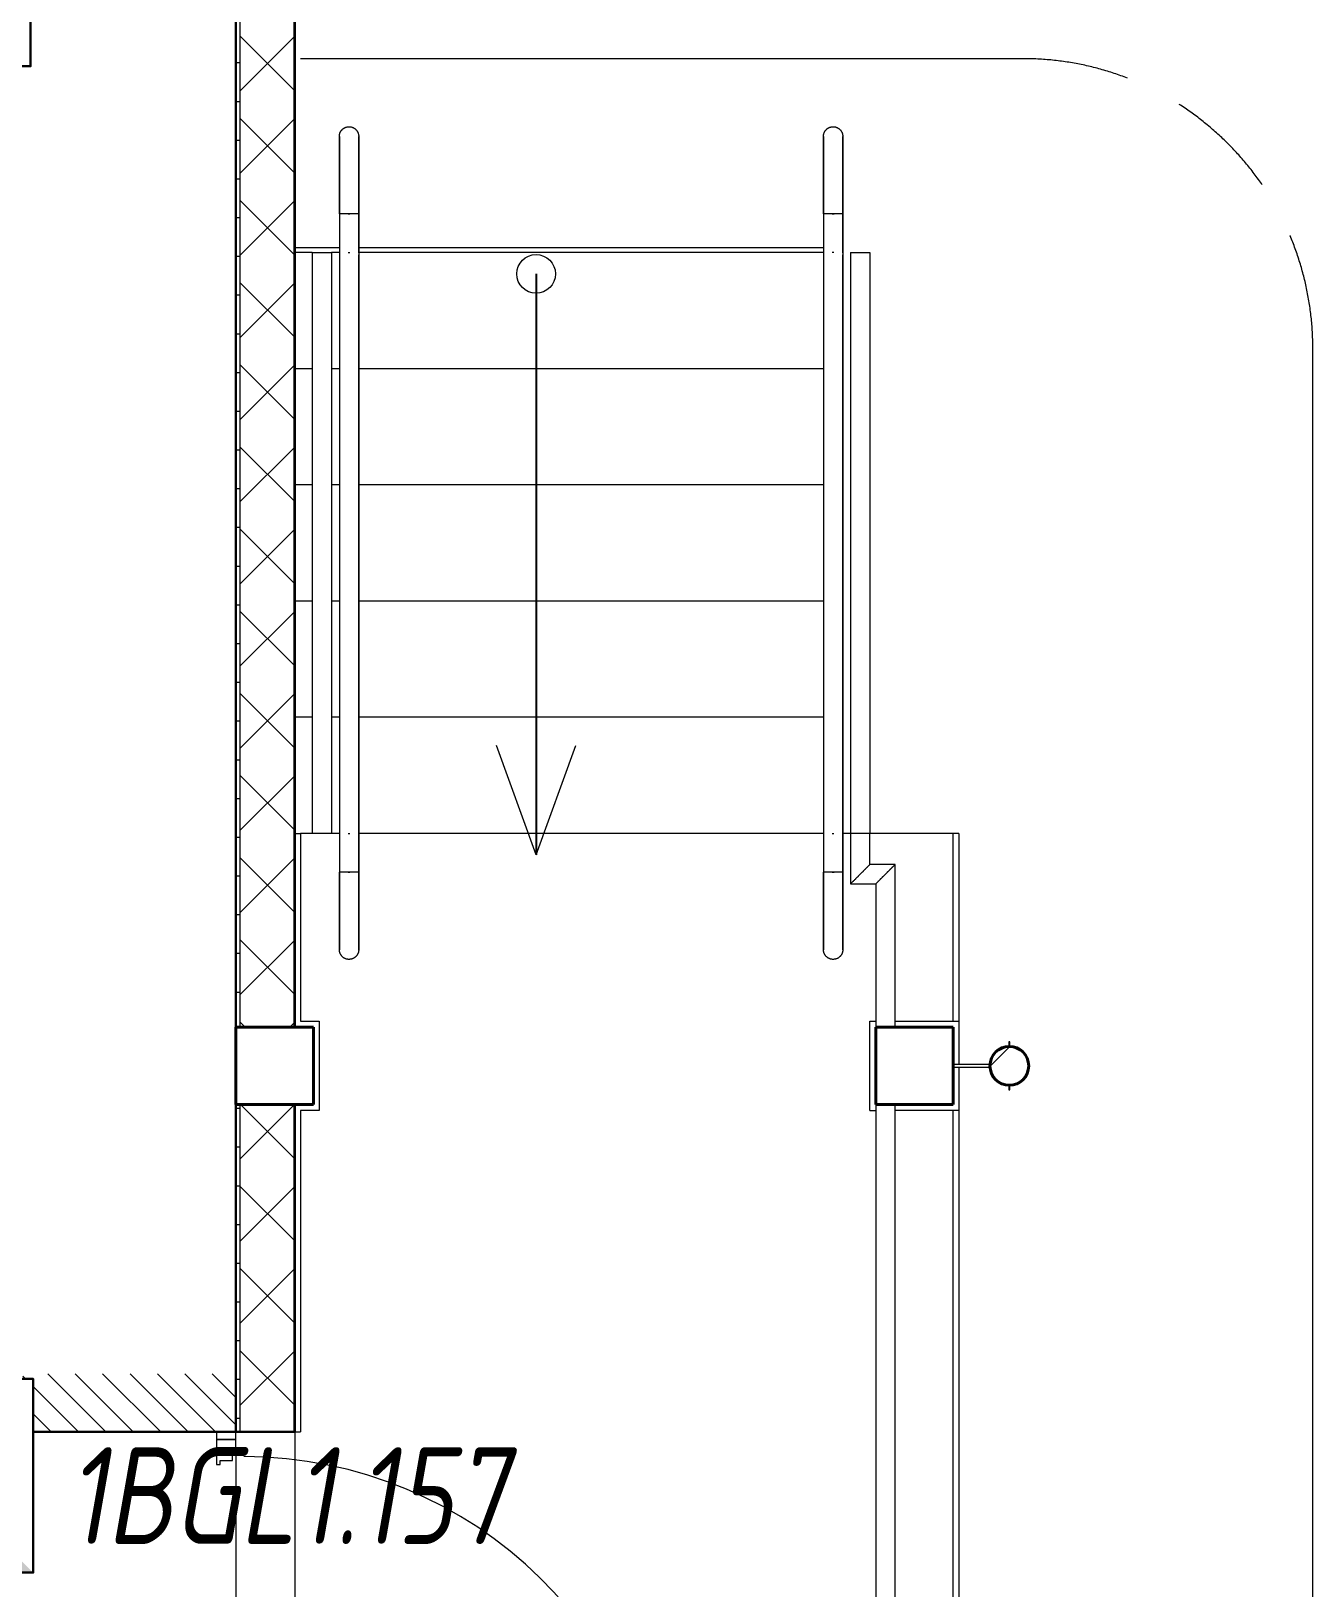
# Model space of a CAD drawing. Header units: millimetres. Extents: x -259793 to 1187961, y -549744 to 43070.
# Drawn here: x -4835 to -1525, y 22358 to 26378 of the extents above; entities that cross this region are included whole.
import ezdxf
from ezdxf.enums import TextEntityAlignment as Align

# ---------------------------------------------------------------- set-up
doc = ezdxf.new("R2010")
doc.units = ezdxf.units.MM
doc.linetypes.add('ADSK_Сверху', pattern=[450, 300, -150])
doc.linetypes.add('ADSK_Штриховая_ш2 п1_5', pattern=[4.5, 3, -1.5])
for name, color, linetype, lineweight in [('RC-Извещатели_охранные', 5, 'Continuous', 30), ('RC-Прочее_оборудование', 5, 'Continuous', 30), ('Аннотация', 7, 'Continuous', 18), ('Двери', 252, 'Continuous', 9), ('Лестницы', 252, 'Continuous', 9), ('Линии', 7, 'Continuous', 9), ('Несущие колонны', 252, 'Continuous', 18), ('Обобщенные модели', 252, 'Continuous', 18), ('Ограждение', 252, 'Continuous', 9), ('Перекрытие', 252, 'Continuous', 18), ('Стены внутренние', 7, 'Continuous', 18), ('Стены наружные', 7, 'Continuous', 18), ('Стены штриховка', 7, 'Continuous', 9)]:
    doc.layers.add(name, color=color, linetype=linetype, lineweight=lineweight)
doc.layers.add('RC-Позиционные_обозначения', color=7, linetype='Continuous')
doc.layers.add('Узлы', color=7, linetype='Continuous')
doc.layers.add('Двери открывание', color=7, linetype='Continuous', lineweight=9, true_color=0xc0c0c0)
doc.styles.add('ISOCPEUR', font='isocpeur.ttf', dxfattribs={"width": 0.9, "height": 350})
doc.styles.add('RubezhCAD', font='', dxfattribs={"oblique": 10})
doc.styles.get("Standard").update_dxf_attribs({"font": ''})
doc.styles.get('RubezhCAD').set_extended_font_data('GOST type A')
doc.styles.get('Standard').set_extended_font_data('GOST type B')

# ---------------------------------------------------------------- blocks, each defined once
blk = doc.blocks.new('RC-UGO-IZ-01')
at = {"layer": 'RC-Прочее_оборудование'}
blk.add_point((2.5, 0), dxfattribs=at)
blk.add_attdef('PSTN', text='', height=2.5, dxfattribs=at).set_placement((5.664, 2.581), align=Align.BOTTOM_CENTER)
blk.add_wipeout([(2.493, -2.499), (-2.493, -2.499), (-2.493, 2.499), (2.493, 2.499)]).dxf.layer = 'RC-Прочее_оборудование'
blk.add_wipeout([(-2.493, -2.499), (-2.493, 2.499), (2.493, 2.499), (2.493, -2.499)]).dxf.layer = 'RC-Прочее_оборудование'
blk.add_lwpolyline([(-2.493, 2.499), (2.493, 2.499), (2.493, -2.499), (-2.493, -2.499), (-2.493, 2.499)], close=True, dxfattribs=at)
blk.add_lwpolyline([(-2.493, 2.499), (-2.487, 2.499)], dxfattribs=at)
blk.add_lwpolyline([(-2.493, 2.499), (-2.487, 2.499)], dxfattribs=at)
at = {"layer": 'RC-Прочее_оборудование', "ltscale": 100, "style": 'ISOCPEUR', "width": 0.9}
blk.add_text('ИЗ', height=2.5, dxfattribs=at).set_placement((0.145, -0.085), align=Align.MIDDLE)
blk = doc.blocks.new('RC-UGO-IOPPA-01')
at = {"layer": 'RC-Извещатели_охранные'}
blk.add_attdef('PSTN', text='', height=2.5, dxfattribs=at).set_placement((0.977, 2.603), align=Align.BOTTOM_LEFT)
blk.add_wipeout([(2.5, -2.5), (2.5, 2.5), (-2.5, 2.5), (-2.5, -2.5)]).dxf.layer = 'RC-Извещатели_охранные'
blk.add_wipeout([(-2.5, -2.5), (-2.5, 2.5), (2.5, 2.5), (2.5, -2.5)]).dxf.layer = 'RC-Извещатели_охранные'
h = blk.add_hatch(color=256, dxfattribs=at)
h.dxf.hatch_style = 1
h.paths.add_polyline_path([(2.5, -2.5), (2.5, 2.5), (0, 0)])
blk.add_lwpolyline([(-2.5, -2.5), (2.5, -2.5), (2.5, 2.5), (-2.5, 2.5)], close=True, dxfattribs=at)
blk = doc.blocks.new('1 этаж')
at = {"layer": 'Двери', "lineweight": 18, "true_color": 0x636466}
h = blk.add_hatch(dxfattribs=at)
h.set_pattern_fill('FP_2', color=251, angle=-90, style=0, pattern_type=2)
h.set_pattern_definition([(315, (-4580.8, 22276.27), (35.3553, 35.3553), [])])
h.paths.add_polyline_path([(-4855.8, 21391.3), (-4305.8, 21391.3), (-4305.8, 21541.3), (-4855.8, 21541.3)])
h.paths.add_polyline_path([(-4855.8, 22761.3), (-4305.8, 22761.3), (-4305.8, 22911.3), (-4855.8, 22911.3)])
at = {"layer": 'Обобщенные модели', "lineweight": 9, "true_color": 0x636466}
h = blk.add_hatch(dxfattribs=at)
h.set_pattern_fill('FP_7', color=251, style=0, pattern_type=2)
h.set_pattern_definition([(45, (-32119.82, 96), (-106.066, 106.066), [])])
h.paths.add_polyline_path([(-2308.8, 23656.3), (-2295.9, 23658), (-2283.8, 23663), (-2273.4, 23670.9), (-2265.5, 23681.3), (-2260.5, 23693.3), (-2258.8, 23706.3), (-2260.5, 23719.2), (-2265.5, 23731.3), (-2273.4, 23741.6), (-2283.8, 23749.6), (-2295.9, 23754.6), (-2308.8, 23756.3), (-2321.7, 23754.6), (-2333.8, 23749.6), (-2344.2, 23741.6), (-2352.1, 23731.3), (-2357.1, 23719.2), (-2358.8, 23706.3), (-2357.1, 23693.3), (-2352.1, 23681.3), (-2344.2, 23670.9), (-2333.8, 23663), (-2321.7, 23658)])
at = {"layer": 'Аннотация', "color": 251, "lineweight": 20, "true_color": 0x636466}
for q in [(-3633.4, 24533.2), (-3428.2, 24533.2)]:
    blk.add_line((-3530.8, 24251.3), q, dxfattribs=at)
blk.add_circle((-3530.8, 25751.3), 50, dxfattribs=at)
at = {"layer": 'Двери', "color": 251, "linetype": 'ADSK_Штриховая_ш2 п1_5', "true_color": 0x636466}
for p, q in [((-4305.8, 22761.3), (-4305.8, 22911.3)), ((-4855.8, 22761.3), (-4305.8, 22761.3))]:
    blk.add_line(p, q, dxfattribs=at)
at = {"layer": 'Двери', "color": 251, "true_color": 0x636466}
for p, q in [((-4305.8, 22761.3), (-4355.8, 22761.3)), ((-4355.8, 22761.3), (-4355.8, 22741.3)), ((-4305.8, 22741.3), (-4305.8, 22761.3)), ((-4355.8, 22741.3), (-4305.8, 22741.3)), ((-4305.8, 22741.3), (-4355.8, 22741.3)), ((-4355.8, 22741.3), (-4355.8, 22677.3)), ((-4305.8, 22702.3), (-4305.8, 22741.3)), ((-4355.8, 22677.3), (-4346.8, 22677.3)), ((-4346.8, 22677.3), (-4346.8, 22687.3)), ((-4346.8, 22687.3), (-4314.8, 22687.3)), ((-4314.8, 22687.3), (-4314.8, 22702.3)), ((-4314.8, 22702.3), (-4305.8, 22702.3))]:
    blk.add_line(p, q, dxfattribs=at)
at = {"layer": 'Двери открывание', "color": 251, "true_color": 0x636466}
blk.add_arc((-4285.8, 21605.3), 1092, 1.0494, 90, dxfattribs=at)
at = {"layer": 'Лестницы', "color": 251, "true_color": 0x636466}
for p, q in [((-4108.8, 25506.3), (-4153.8, 25506.3)), ((-4108.8, 25506.3), (-4153.8, 25506.3)), ((-4038.8, 25506.3), (-4058.8, 25506.3)), ((-4038.8, 25506.3), (-4058.8, 25506.3)), ((-2788.8, 25506.3), (-3988.8, 25506.3)), ((-2788.8, 25506.3), (-3988.8, 25506.3)), ((-4108.8, 25206.3), (-4153.8, 25206.3)), ((-4108.8, 25206.3), (-4153.8, 25206.3)), ((-4038.8, 25206.3), (-4058.8, 25206.3)), ((-4038.8, 25206.3), (-4058.8, 25206.3)), ((-2788.8, 25206.3), (-3988.8, 25206.3)), ((-2788.8, 25206.3), (-3988.8, 25206.3)), ((-4108.8, 24906.3), (-4153.8, 24906.3)), ((-4108.8, 24906.3), (-4153.8, 24906.3)), ((-4038.8, 24906.3), (-4058.8, 24906.3)), ((-4038.8, 24906.3), (-4058.8, 24906.3)), ((-2788.8, 24906.3), (-3988.8, 24906.3)), ((-2788.8, 24906.3), (-3988.8, 24906.3)), ((-4108.8, 24606.3), (-4153.8, 24606.3)), ((-4108.8, 24606.3), (-4153.8, 24606.3)), ((-4038.8, 24606.3), (-4058.8, 24606.3)), ((-4038.8, 24606.3), (-4058.8, 24606.3)), ((-2788.8, 24606.3), (-3988.8, 24606.3)), ((-2788.8, 24606.3), (-3988.8, 24606.3)), ((-4108.8, 24306.3), (-4138.8, 24306.3)), ((-4038.8, 24306.3), (-4058.8, 24306.3)), ((-2788.8, 24306.3), (-3988.8, 24306.3))]:
    blk.add_line(p, q, dxfattribs=at)
at = {"layer": 'Линии', "color": 251, "linetype": 'ADSK_Сверху', "ltscale": 100, "true_color": 0x636466}
for p, q in [((-2273.8, 26307), (-4138.8, 26307)), ((-1525.1, 10756.3), (-1525.1, 25558.3))]:
    blk.add_line(p, q, dxfattribs=at)
at = {"layer": 'Линии', "color": 251, "linetype": 'ADSK_Сверху', "true_color": 0x636466}
blk.add_arc((-2273.8, 25558.3), 748.7, 0, 90, dxfattribs=at)
at = {"layer": 'Несущие колонны', "color": 251, "lineweight": 40, "true_color": 0x636466}
for p, q in [((-4105.8, 23806.3), (-4305.8, 23806.3)), ((-4305.8, 23806.3), (-4305.8, 23606.3)), ((-4305.8, 23806.3), (-4105.8, 23806.3)), ((-4305.8, 23606.3), (-4305.8, 23806.3)), ((-4105.8, 23606.3), (-4105.8, 23806.3)), ((-4105.8, 23806.3), (-4105.8, 23606.3)), ((-2453.8, 23806.3), (-2653.8, 23806.3)), ((-2653.8, 23806.3), (-2653.8, 23606.3)), ((-2653.8, 23806.3), (-2453.8, 23806.3)), ((-2653.8, 23606.3), (-2653.8, 23806.3)), ((-2453.8, 23606.3), (-2453.8, 23806.3)), ((-2453.8, 23806.3), (-2453.8, 23606.3)), ((-4305.8, 23606.3), (-4105.8, 23606.3)), ((-4105.8, 23606.3), (-4305.8, 23606.3)), ((-2653.8, 23606.3), (-2453.8, 23606.3)), ((-2453.8, 23606.3), (-2653.8, 23606.3))]:
    blk.add_line(p, q, dxfattribs=at)
at = {"layer": 'Обобщенные модели', "color": 251, "true_color": 0x636466}
for p, q in [((-2307.8, 23768.3), (-2309.8, 23768.3)), ((-2309.8, 23768.3), (-2309.8, 23758.3)), ((-2307.8, 23768.3), (-2309.8, 23768.3)), ((-2309.8, 23768.3), (-2309.8, 23758.3)), ((-2307.8, 23768.3), (-2309.8, 23768.3)), ((-2309.8, 23768.3), (-2309.8, 23758.3)), ((-2307.8, 23768.3), (-2309.8, 23768.3)), ((-2309.8, 23768.3), (-2309.8, 23758.3)), ((-2309.8, 23756.3), (-2309.8, 23758.3)), ((-2307.8, 23758.3), (-2307.8, 23768.3)), ((-2307.8, 23758.3), (-2307.8, 23768.3)), ((-2307.8, 23758.3), (-2307.8, 23768.3)), ((-2307.8, 23758.3), (-2307.8, 23768.3)), ((-2307.8, 23758.3), (-2307.8, 23756.3)), ((-2307.8, 23756.3), (-2309.8, 23756.3)), ((-2360.8, 23709.6), (-2453.8, 23709.6)), ((-2453.8, 23703), (-2360.8, 23703)), ((-2360.8, 23707.1), (-2360.8, 23709.6)), ((-2360.8, 23703), (-2360.8, 23705.4)), ((-2309.8, 23654.3), (-2309.8, 23656.3)), ((-2309.8, 23656.3), (-2307.8, 23656.3)), ((-2309.8, 23654.3), (-2309.8, 23644.3)), ((-2309.8, 23654.3), (-2309.8, 23644.3)), ((-2309.8, 23654.3), (-2309.8, 23644.3)), ((-2309.8, 23654.3), (-2309.8, 23644.3)), ((-2309.8, 23644.3), (-2307.8, 23644.3)), ((-2309.8, 23644.3), (-2307.8, 23644.3)), ((-2309.8, 23644.3), (-2307.8, 23644.3)), ((-2309.8, 23644.3), (-2307.8, 23644.3)), ((-2307.8, 23656.3), (-2307.8, 23654.3)), ((-2307.8, 23644.3), (-2307.8, 23654.3)), ((-2307.8, 23644.3), (-2307.8, 23654.3)), ((-2307.8, 23644.3), (-2307.8, 23654.3)), ((-2307.8, 23644.3), (-2307.8, 23654.3))]:
    blk.add_line(p, q, dxfattribs=at)
for start, end in [(0, 180), (180, 0)]:
    blk.add_arc((-2308.8, 23706.3), 52, start, end, dxfattribs=at)
at = {"layer": 'Обобщенные модели', "color": 251, "lineweight": 40, "true_color": 0x636466}
for start, end in [(0, 180), (180, 0)]:
    blk.add_arc((-2308.8, 23706.3), 50, start, end, dxfattribs=at)
at = {"layer": 'Ограждение', "color": 251, "true_color": 0x636466}
for p, q in [((-4038.8, 25906.3), (-4038.8, 25805.7)), ((-3988.8, 25906.3), (-4038.8, 25906.3)), ((-4038.8, 25906.3), (-4038.8, 25806.3)), ((-4011.5, 25906.3), (-4016.1, 25906.3)), ((-4016.1, 25906.3), (-4013.8, 25906.3)), ((-4013.8, 25906.3), (-4011.5, 25906.3)), ((-3988.8, 25805.7), (-3988.8, 25906.3)), ((-3988.8, 25906.3), (-3988.8, 25806.3)), ((-2788.8, 25906.3), (-2788.8, 25805.7)), ((-2738.8, 25906.3), (-2788.8, 25906.3)), ((-2788.8, 25906.3), (-2788.8, 25806.3)), ((-2761.5, 25906.3), (-2766.1, 25906.3)), ((-2766.1, 25906.3), (-2763.8, 25906.3)), ((-2763.8, 25906.3), (-2761.5, 25906.3)), ((-2738.8, 25805.7), (-2738.8, 25906.3)), ((-2738.8, 25906.3), (-2738.8, 25806.3)), ((-4108.8, 25806.3), (-4058.8, 25806.3)), ((-4108.8, 25806.3), (-4108.8, 24306.3)), ((-4058.8, 25806.3), (-4058.8, 24306.3)), ((-4038.8, 25806.3), (-4038.8, 24306.3)), ((-4038.8, 25800.4), (-4038.8, 24300.4)), ((-3988.8, 25806.3), (-3988.8, 24306.3)), ((-3988.8, 24300.4), (-3988.8, 25800.4)), ((-2788.8, 25806.3), (-2788.8, 24306.3)), ((-2788.8, 25800.4), (-2788.8, 24300.4)), ((-2738.8, 25806.3), (-2738.8, 24306.3)), ((-2738.8, 24300.4), (-2738.8, 25800.4)), ((-2718.8, 25806.3), (-2668.8, 25806.3)), ((-2718.8, 25806.3), (-2718.8, 24306.3)), ((-2668.8, 25806.3), (-2668.8, 24306.3)), ((-4058.8, 24306.3), (-4108.8, 24306.3)), ((-4038.8, 24306.3), (-4038.8, 24206.3)), ((-4038.8, 24300.4), (-4038.8, 24206.3)), ((-3988.8, 24306.3), (-3988.8, 24206.3)), ((-3988.8, 24206.3), (-3988.8, 24300.4)), ((-2788.8, 24306.3), (-2788.8, 24206.3)), ((-2788.8, 24300.4), (-2788.8, 24206.3)), ((-2738.8, 24306.3), (-2738.8, 24206.3)), ((-2738.8, 24206.3), (-2738.8, 24300.4)), ((-2718.8, 24306.3), (-2718.8, 24176.3)), ((-2668.8, 24306.3), (-2718.8, 24306.3)), ((-2668.8, 24226.3), (-2668.8, 24306.3)), ((-3988.8, 24206.3), (-4038.8, 24206.3)), ((-4016.1, 24206.3), (-4011.5, 24206.3)), ((-4013.8, 24206.3), (-4016.1, 24206.3)), ((-4011.5, 24206.3), (-4013.8, 24206.3)), ((-2738.8, 24206.3), (-2788.8, 24206.3)), ((-2766.1, 24206.3), (-2761.5, 24206.3)), ((-2763.8, 24206.3), (-2766.1, 24206.3)), ((-2761.5, 24206.3), (-2763.8, 24206.3)), ((-2603.8, 24226.3), (-2668.8, 24226.3)), ((-2603.8, 23806.3), (-2603.8, 24226.3)), ((-2718.8, 24176.3), (-2653.8, 24176.3)), ((-2653.8, 24176.3), (-2653.8, 23806.3)), ((-2653.8, 23606.3), (-2653.8, 18006.3)), ((-2603.8, 18006.3), (-2603.8, 23606.3))]:
    blk.add_line(p, q, dxfattribs=at)
at = {"layer": 'Ограждение', "color": 251, "true_color": 0x636466, "flags": 128}
for points in [[(-4038.8, 26106.3), (-4038.8, 26107.3), (-4038.7, 26108.3), (-4038.6, 26109.3), (-4038.5, 26110.3), (-4038.3, 26111.2), (-4038.1, 26112.2), (-4037.8, 26113.2), (-4037.5, 26114.1), (-4037.2, 26115.1), (-4036.8, 26116), (-4036.4, 26116.9), (-4036, 26117.8), (-4035.5, 26118.7), (-4035, 26119.5), (-4034.4, 26120.4), (-4033.9, 26121.2), (-4033.2, 26122), (-4032.6, 26122.8), (-4031.9, 26123.5), (-4031.2, 26124.2), (-4030.5, 26124.9), (-4029.7, 26125.5), (-4028.9, 26126.2), (-4028.1, 26126.7), (-4027.3, 26127.3), (-4026.5, 26127.8), (-4025.6, 26128.3), (-4024.7, 26128.8), (-4023.8, 26129.2), (-4022.9, 26129.6), (-4021.9, 26129.9), (-4021, 26130.2), (-4020, 26130.5), (-4019, 26130.7), (-4018.1, 26130.9), (-4017.1, 26131.1), (-4016.1, 26131.2), (-4015.1, 26131.2), (-4014.1, 26131.3), (-4013.8, 26131.3)], [(-4013.8, 26131.3), (-4012.8, 26131.2), (-4011.8, 26131.2), (-4010.8, 26131.1), (-4009.8, 26130.9), (-4008.8, 26130.8), (-4007.9, 26130.6), (-4006.9, 26130.3), (-4005.9, 26130), (-4005, 26129.7), (-4004.1, 26129.3), (-4003.2, 26128.9), (-4002.3, 26128.4), (-4001.4, 26128), (-4000.5, 26127.5), (-3999.7, 26126.9), (-3998.9, 26126.3), (-3998.1, 26125.7), (-3997.3, 26125.1), (-3996.6, 26124.4), (-3995.9, 26123.7), (-3995.2, 26123), (-3994.5, 26122.2), (-3993.9, 26121.4), (-3993.3, 26120.6), (-3992.8, 26119.8), (-3992.2, 26118.9), (-3991.8, 26118.1), (-3991.3, 26117.2), (-3990.9, 26116.3), (-3990.5, 26115.3), (-3990.2, 26114.4), (-3989.9, 26113.4), (-3989.6, 26112.5), (-3989.4, 26111.5), (-3989.2, 26110.5), (-3989, 26109.5), (-3988.9, 26108.5), (-3988.8, 26107.5), (-3988.8, 26106.5), (-3988.8, 26106.3)], [(-2788.8, 26106.3), (-2788.8, 26107.3), (-2788.7, 26108.3), (-2788.6, 26109.3), (-2788.5, 26110.3), (-2788.3, 26111.2), (-2788.1, 26112.2), (-2787.8, 26113.2), (-2787.5, 26114.1), (-2787.2, 26115.1), (-2786.8, 26116), (-2786.4, 26116.9), (-2786, 26117.8), (-2785.5, 26118.7), (-2785, 26119.5), (-2784.4, 26120.4), (-2783.9, 26121.2), (-2783.2, 26122), (-2782.6, 26122.8), (-2781.9, 26123.5), (-2781.2, 26124.2), (-2780.5, 26124.9), (-2779.7, 26125.5), (-2778.9, 26126.2), (-2778.1, 26126.7), (-2777.3, 26127.3), (-2776.5, 26127.8), (-2775.6, 26128.3), (-2774.7, 26128.8), (-2773.8, 26129.2), (-2772.9, 26129.6), (-2771.9, 26129.9), (-2771, 26130.2), (-2770, 26130.5), (-2769, 26130.7), (-2768.1, 26130.9), (-2767.1, 26131.1), (-2766.1, 26131.2), (-2765.1, 26131.2), (-2764.1, 26131.3), (-2763.8, 26131.3)], [(-2763.8, 26131.3), (-2762.8, 26131.2), (-2761.8, 26131.2), (-2760.8, 26131.1), (-2759.8, 26130.9), (-2758.8, 26130.8), (-2757.9, 26130.6), (-2756.9, 26130.3), (-2755.9, 26130), (-2755, 26129.7), (-2754.1, 26129.3), (-2753.2, 26128.9), (-2752.3, 26128.4), (-2751.4, 26128), (-2750.5, 26127.5), (-2749.7, 26126.9), (-2748.9, 26126.3), (-2748.1, 26125.7), (-2747.3, 26125.1), (-2746.6, 26124.4), (-2745.9, 26123.7), (-2745.2, 26123), (-2744.5, 26122.2), (-2743.9, 26121.4), (-2743.3, 26120.6), (-2742.8, 26119.8), (-2742.2, 26118.9), (-2741.8, 26118.1), (-2741.3, 26117.2), (-2740.9, 26116.3), (-2740.5, 26115.3), (-2740.2, 26114.4), (-2739.9, 26113.4), (-2739.6, 26112.5), (-2739.4, 26111.5), (-2739.2, 26110.5), (-2739, 26109.5), (-2738.9, 26108.5), (-2738.8, 26107.5), (-2738.8, 26106.5), (-2738.8, 26106.3)], [(-4038.8, 25906.3), (-4038.8, 25914.3), (-4038.8, 25922.3), (-4038.8, 25930.2), (-4038.8, 25938.1), (-4038.8, 25946), (-4038.8, 25953.8), (-4038.8, 25961.5), (-4038.8, 25969.2), (-4038.8, 25976.7), (-4038.8, 25984.2), (-4038.8, 25991.5), (-4038.8, 25998.6), (-4038.8, 26005.6), (-4038.8, 26012.5), (-4038.8, 26019.2), (-4038.8, 26025.7), (-4038.8, 26032), (-4038.8, 26038.1), (-4038.8, 26044.1), (-4038.8, 26049.7), (-4038.8, 26055.2), (-4038.8, 26060.4), (-4038.8, 26065.4), (-4038.8, 26070.1), (-4038.8, 26074.6), (-4038.8, 26078.7), (-4038.8, 26082.7), (-4038.8, 26086.3), (-4038.8, 26089.6), (-4038.8, 26092.7), (-4038.8, 26095.4), (-4038.8, 26097.9), (-4038.8, 26100), (-4038.8, 26101.8), (-4038.8, 26103.4), (-4038.8, 26104.6), (-4038.8, 26105.4), (-4038.8, 26106), (-4038.8, 26106.3), (-4038.8, 26106.3)], [(-4038.8, 26106.3), (-4038.8, 26106.1), (-4038.8, 26105.6), (-4038.8, 26104.8), (-4038.8, 26103.7), (-4038.8, 26102.3), (-4038.8, 26100.5), (-4038.8, 26098.5), (-4038.8, 26096.1), (-4038.8, 26093.4), (-4038.8, 26090.5), (-4038.8, 26087.2), (-4038.8, 26083.7), (-4038.8, 26079.8), (-4038.8, 26075.7), (-4038.8, 26071.3), (-4038.8, 26066.7), (-4038.8, 26061.8), (-4038.8, 26056.6), (-4038.8, 26051.2), (-4038.8, 26045.6), (-4038.8, 26039.8), (-4038.8, 26033.7), (-4038.8, 26027.4), (-4038.8, 26021), (-4038.8, 26014.3), (-4038.8, 26007.5), (-4038.8, 26000.5), (-4038.8, 25993.4), (-4038.8, 25986.1), (-4038.8, 25978.7), (-4038.8, 25971.2), (-4038.8, 25963.6), (-4038.8, 25955.9), (-4038.8, 25948.1), (-4038.8, 25940.3), (-4038.8, 25932.4), (-4038.8, 25924.4), (-4038.8, 25916.4), (-4038.8, 25908.4), (-4038.8, 25906.3)], [(-3988.8, 25906.3), (-3988.8, 25914.3), (-3988.8, 25922.3), (-3988.8, 25930.2), (-3988.8, 25938.1), (-3988.8, 25946), (-3988.8, 25953.8), (-3988.8, 25961.5), (-3988.8, 25969.2), (-3988.8, 25976.7), (-3988.8, 25984.2), (-3988.8, 25991.5), (-3988.8, 25998.6), (-3988.8, 26005.6), (-3988.8, 26012.5), (-3988.8, 26019.2), (-3988.8, 26025.7), (-3988.8, 26032), (-3988.8, 26038.1), (-3988.8, 26044.1), (-3988.8, 26049.7), (-3988.8, 26055.2), (-3988.8, 26060.4), (-3988.8, 26065.4), (-3988.8, 26070.1), (-3988.8, 26074.6), (-3988.8, 26078.7), (-3988.8, 26082.7), (-3988.8, 26086.3), (-3988.8, 26089.6), (-3988.8, 26092.7), (-3988.8, 26095.4), (-3988.8, 26097.9), (-3988.8, 26100), (-3988.8, 26101.8), (-3988.8, 26103.4), (-3988.8, 26104.6), (-3988.8, 26105.4), (-3988.8, 26106), (-3988.8, 26106.3), (-3988.8, 26106.3)], [(-3988.8, 26106.3), (-3988.8, 26106.1), (-3988.8, 26105.6), (-3988.8, 26104.8), (-3988.8, 26103.7), (-3988.8, 26102.3), (-3988.8, 26100.5), (-3988.8, 26098.5), (-3988.8, 26096.1), (-3988.8, 26093.4), (-3988.8, 26090.5), (-3988.8, 26087.2), (-3988.8, 26083.7), (-3988.8, 26079.8), (-3988.8, 26075.7), (-3988.8, 26071.3), (-3988.8, 26066.7), (-3988.8, 26061.8), (-3988.8, 26056.6), (-3988.8, 26051.2), (-3988.8, 26045.6), (-3988.8, 26039.8), (-3988.8, 26033.7), (-3988.8, 26027.4), (-3988.8, 26021), (-3988.8, 26014.3), (-3988.8, 26007.5), (-3988.8, 26000.5), (-3988.8, 25993.4), (-3988.8, 25986.1), (-3988.8, 25978.7), (-3988.8, 25971.2), (-3988.8, 25963.6), (-3988.8, 25955.9), (-3988.8, 25948.1), (-3988.8, 25940.3), (-3988.8, 25932.4), (-3988.8, 25924.4), (-3988.8, 25916.4), (-3988.8, 25908.4), (-3988.8, 25906.3)], [(-2788.8, 25906.3), (-2788.8, 25914.3), (-2788.8, 25922.3), (-2788.8, 25930.2), (-2788.8, 25938.1), (-2788.8, 25946), (-2788.8, 25953.8), (-2788.8, 25961.5), (-2788.8, 25969.2), (-2788.8, 25976.7), (-2788.8, 25984.2), (-2788.8, 25991.5), (-2788.8, 25998.6), (-2788.8, 26005.6), (-2788.8, 26012.5), (-2788.8, 26019.2), (-2788.8, 26025.7), (-2788.8, 26032), (-2788.8, 26038.1), (-2788.8, 26044.1), (-2788.8, 26049.7), (-2788.8, 26055.2), (-2788.8, 26060.4), (-2788.8, 26065.4), (-2788.8, 26070.1), (-2788.8, 26074.6), (-2788.8, 26078.7), (-2788.8, 26082.7), (-2788.8, 26086.3), (-2788.8, 26089.6), (-2788.8, 26092.7), (-2788.8, 26095.4), (-2788.8, 26097.9), (-2788.8, 26100), (-2788.8, 26101.8), (-2788.8, 26103.4), (-2788.8, 26104.6), (-2788.8, 26105.4), (-2788.8, 26106), (-2788.8, 26106.3), (-2788.8, 26106.3)], [(-2788.8, 26106.3), (-2788.8, 26106.1), (-2788.8, 26105.6), (-2788.8, 26104.8), (-2788.8, 26103.7), (-2788.8, 26102.3), (-2788.8, 26100.5), (-2788.8, 26098.5), (-2788.8, 26096.1), (-2788.8, 26093.4), (-2788.8, 26090.5), (-2788.8, 26087.2), (-2788.8, 26083.7), (-2788.8, 26079.8), (-2788.8, 26075.7), (-2788.8, 26071.3), (-2788.8, 26066.7), (-2788.8, 26061.8), (-2788.8, 26056.6), (-2788.8, 26051.2), (-2788.8, 26045.6), (-2788.8, 26039.8), (-2788.8, 26033.7), (-2788.8, 26027.4), (-2788.8, 26021), (-2788.8, 26014.3), (-2788.8, 26007.5), (-2788.8, 26000.5), (-2788.8, 25993.4), (-2788.8, 25986.1), (-2788.8, 25978.7), (-2788.8, 25971.2), (-2788.8, 25963.6), (-2788.8, 25955.9), (-2788.8, 25948.1), (-2788.8, 25940.3), (-2788.8, 25932.4), (-2788.8, 25924.4), (-2788.8, 25916.4), (-2788.8, 25908.4), (-2788.8, 25906.3)], [(-2738.8, 25906.3), (-2738.8, 25914.3), (-2738.8, 25922.3), (-2738.8, 25930.2), (-2738.8, 25938.1), (-2738.8, 25946), (-2738.8, 25953.8), (-2738.8, 25961.5), (-2738.8, 25969.2), (-2738.8, 25976.7), (-2738.8, 25984.2), (-2738.8, 25991.5), (-2738.8, 25998.6), (-2738.8, 26005.6), (-2738.8, 26012.5), (-2738.8, 26019.2), (-2738.8, 26025.7), (-2738.8, 26032), (-2738.8, 26038.1), (-2738.8, 26044.1), (-2738.8, 26049.7), (-2738.8, 26055.2), (-2738.8, 26060.4), (-2738.8, 26065.4), (-2738.8, 26070.1), (-2738.8, 26074.6), (-2738.8, 26078.7), (-2738.8, 26082.7), (-2738.8, 26086.3), (-2738.8, 26089.6), (-2738.8, 26092.7), (-2738.8, 26095.4), (-2738.8, 26097.9), (-2738.8, 26100), (-2738.8, 26101.8), (-2738.8, 26103.4), (-2738.8, 26104.6), (-2738.8, 26105.4), (-2738.8, 26106), (-2738.8, 26106.3), (-2738.8, 26106.3)], [(-2738.8, 26106.3), (-2738.8, 26106.1), (-2738.8, 26105.6), (-2738.8, 26104.8), (-2738.8, 26103.7), (-2738.8, 26102.3), (-2738.8, 26100.5), (-2738.8, 26098.5), (-2738.8, 26096.1), (-2738.8, 26093.4), (-2738.8, 26090.5), (-2738.8, 26087.2), (-2738.8, 26083.7), (-2738.8, 26079.8), (-2738.8, 26075.7), (-2738.8, 26071.3), (-2738.8, 26066.7), (-2738.8, 26061.8), (-2738.8, 26056.6), (-2738.8, 26051.2), (-2738.8, 26045.6), (-2738.8, 26039.8), (-2738.8, 26033.7), (-2738.8, 26027.4), (-2738.8, 26021), (-2738.8, 26014.3), (-2738.8, 26007.5), (-2738.8, 26000.5), (-2738.8, 25993.4), (-2738.8, 25986.1), (-2738.8, 25978.7), (-2738.8, 25971.2), (-2738.8, 25963.6), (-2738.8, 25955.9), (-2738.8, 25948.1), (-2738.8, 25940.3), (-2738.8, 25932.4), (-2738.8, 25924.4), (-2738.8, 25916.4), (-2738.8, 25908.4), (-2738.8, 25906.3)], [(-4038.8, 24206.3), (-4038.8, 24198.3), (-4038.8, 24190.3), (-4038.8, 24182.3), (-4038.8, 24174.4), (-4038.8, 24166.5), (-4038.8, 24158.7), (-4038.8, 24151), (-4038.8, 24143.4), (-4038.8, 24135.8), (-4038.8, 24128.4), (-4038.8, 24121.1), (-4038.8, 24113.9), (-4038.8, 24106.9), (-4038.8, 24100), (-4038.8, 24093.3), (-4038.8, 24086.8), (-4038.8, 24080.5), (-4038.8, 24074.4), (-4038.8, 24068.5), (-4038.8, 24062.8), (-4038.8, 24057.3), (-4038.8, 24052.1), (-4038.8, 24047.1), (-4038.8, 24042.4), (-4038.8, 24038), (-4038.8, 24033.8), (-4038.8, 24029.9), (-4038.8, 24026.2), (-4038.8, 24022.9), (-4038.8, 24019.9), (-4038.8, 24017.1), (-4038.8, 24014.7), (-4038.8, 24012.5), (-4038.8, 24010.7), (-4038.8, 24009.2), (-4038.8, 24008), (-4038.8, 24007.1), (-4038.8, 24006.5), (-4038.8, 24006.3), (-4038.8, 24006.3)], [(-4038.8, 24006.3), (-4038.8, 24006.4), (-4038.8, 24006.9), (-4038.8, 24007.7), (-4038.8, 24008.8), (-4038.8, 24010.3), (-4038.8, 24012), (-4038.8, 24014.1), (-4038.8, 24016.4), (-4038.8, 24019.1), (-4038.8, 24022.1), (-4038.8, 24025.3), (-4038.8, 24028.9), (-4038.8, 24032.7), (-4038.8, 24036.8), (-4038.8, 24041.2), (-4038.8, 24045.8), (-4038.8, 24050.8), (-4038.8, 24055.9), (-4038.8, 24061.3), (-4038.8, 24066.9), (-4038.8, 24072.8), (-4038.8, 24078.8), (-4038.8, 24085.1), (-4038.8, 24091.6), (-4038.8, 24098.2), (-4038.8, 24105), (-4038.8, 24112), (-4038.8, 24119.1), (-4038.8, 24126.4), (-4038.8, 24133.8), (-4038.8, 24141.3), (-4038.8, 24148.9), (-4038.8, 24156.6), (-4038.8, 24164.4), (-4038.8, 24172.3), (-4038.8, 24180.2), (-4038.8, 24188.1), (-4038.8, 24196.1), (-4038.8, 24204.1), (-4038.8, 24206.3)], [(-3988.8, 24206.3), (-3988.8, 24198.3), (-3988.8, 24190.3), (-3988.8, 24182.3), (-3988.8, 24174.4), (-3988.8, 24166.5), (-3988.8, 24158.7), (-3988.8, 24151), (-3988.8, 24143.4), (-3988.8, 24135.8), (-3988.8, 24128.4), (-3988.8, 24121.1), (-3988.8, 24113.9), (-3988.8, 24106.9), (-3988.8, 24100), (-3988.8, 24093.3), (-3988.8, 24086.8), (-3988.8, 24080.5), (-3988.8, 24074.4), (-3988.8, 24068.5), (-3988.8, 24062.8), (-3988.8, 24057.3), (-3988.8, 24052.1), (-3988.8, 24047.1), (-3988.8, 24042.4), (-3988.8, 24038), (-3988.8, 24033.8), (-3988.8, 24029.9), (-3988.8, 24026.2), (-3988.8, 24022.9), (-3988.8, 24019.9), (-3988.8, 24017.1), (-3988.8, 24014.7), (-3988.8, 24012.5), (-3988.8, 24010.7), (-3988.8, 24009.2), (-3988.8, 24008), (-3988.8, 24007.1), (-3988.8, 24006.5), (-3988.8, 24006.3), (-3988.8, 24006.3)], [(-3988.8, 24006.3), (-3988.8, 24006.4), (-3988.8, 24006.9), (-3988.8, 24007.7), (-3988.8, 24008.8), (-3988.8, 24010.3), (-3988.8, 24012), (-3988.8, 24014.1), (-3988.8, 24016.4), (-3988.8, 24019.1), (-3988.8, 24022.1), (-3988.8, 24025.3), (-3988.8, 24028.9), (-3988.8, 24032.7), (-3988.8, 24036.8), (-3988.8, 24041.2), (-3988.8, 24045.8), (-3988.8, 24050.8), (-3988.8, 24055.9), (-3988.8, 24061.3), (-3988.8, 24066.9), (-3988.8, 24072.8), (-3988.8, 24078.8), (-3988.8, 24085.1), (-3988.8, 24091.6), (-3988.8, 24098.2), (-3988.8, 24105), (-3988.8, 24112), (-3988.8, 24119.1), (-3988.8, 24126.4), (-3988.8, 24133.8), (-3988.8, 24141.3), (-3988.8, 24148.9), (-3988.8, 24156.6), (-3988.8, 24164.4), (-3988.8, 24172.3), (-3988.8, 24180.2), (-3988.8, 24188.1), (-3988.8, 24196.1), (-3988.8, 24204.1), (-3988.8, 24206.3)], [(-2788.8, 24206.3), (-2788.8, 24198.3), (-2788.8, 24190.3), (-2788.8, 24182.3), (-2788.8, 24174.4), (-2788.8, 24166.5), (-2788.8, 24158.7), (-2788.8, 24151), (-2788.8, 24143.4), (-2788.8, 24135.8), (-2788.8, 24128.4), (-2788.8, 24121.1), (-2788.8, 24113.9), (-2788.8, 24106.9), (-2788.8, 24100), (-2788.8, 24093.3), (-2788.8, 24086.8), (-2788.8, 24080.5), (-2788.8, 24074.4), (-2788.8, 24068.5), (-2788.8, 24062.8), (-2788.8, 24057.3), (-2788.8, 24052.1), (-2788.8, 24047.1), (-2788.8, 24042.4), (-2788.8, 24038), (-2788.8, 24033.8), (-2788.8, 24029.9), (-2788.8, 24026.2), (-2788.8, 24022.9), (-2788.8, 24019.9), (-2788.8, 24017.1), (-2788.8, 24014.7), (-2788.8, 24012.5), (-2788.8, 24010.7), (-2788.8, 24009.2), (-2788.8, 24008), (-2788.8, 24007.1), (-2788.8, 24006.5), (-2788.8, 24006.3), (-2788.8, 24006.3)], [(-2788.8, 24006.3), (-2788.8, 24006.4), (-2788.8, 24006.9), (-2788.8, 24007.7), (-2788.8, 24008.8), (-2788.8, 24010.3), (-2788.8, 24012), (-2788.8, 24014.1), (-2788.8, 24016.4), (-2788.8, 24019.1), (-2788.8, 24022.1), (-2788.8, 24025.3), (-2788.8, 24028.9), (-2788.8, 24032.7), (-2788.8, 24036.8), (-2788.8, 24041.2), (-2788.8, 24045.8), (-2788.8, 24050.8), (-2788.8, 24055.9), (-2788.8, 24061.3), (-2788.8, 24066.9), (-2788.8, 24072.8), (-2788.8, 24078.8), (-2788.8, 24085.1), (-2788.8, 24091.6), (-2788.8, 24098.2), (-2788.8, 24105), (-2788.8, 24112), (-2788.8, 24119.1), (-2788.8, 24126.4), (-2788.8, 24133.8), (-2788.8, 24141.3), (-2788.8, 24148.9), (-2788.8, 24156.6), (-2788.8, 24164.4), (-2788.8, 24172.3), (-2788.8, 24180.2), (-2788.8, 24188.1), (-2788.8, 24196.1), (-2788.8, 24204.1), (-2788.8, 24206.3)], [(-2738.8, 24206.3), (-2738.8, 24198.3), (-2738.8, 24190.3), (-2738.8, 24182.3), (-2738.8, 24174.4), (-2738.8, 24166.5), (-2738.8, 24158.7), (-2738.8, 24151), (-2738.8, 24143.4), (-2738.8, 24135.8), (-2738.8, 24128.4), (-2738.8, 24121.1), (-2738.8, 24113.9), (-2738.8, 24106.9), (-2738.8, 24100), (-2738.8, 24093.3), (-2738.8, 24086.8), (-2738.8, 24080.5), (-2738.8, 24074.4), (-2738.8, 24068.5), (-2738.8, 24062.8), (-2738.8, 24057.3), (-2738.8, 24052.1), (-2738.8, 24047.1), (-2738.8, 24042.4), (-2738.8, 24038), (-2738.8, 24033.8), (-2738.8, 24029.9), (-2738.8, 24026.2), (-2738.8, 24022.9), (-2738.8, 24019.9), (-2738.8, 24017.1), (-2738.8, 24014.7), (-2738.8, 24012.5), (-2738.8, 24010.7), (-2738.8, 24009.2), (-2738.8, 24008), (-2738.8, 24007.1), (-2738.8, 24006.5), (-2738.8, 24006.3), (-2738.8, 24006.3)], [(-2738.8, 24006.3), (-2738.8, 24006.4), (-2738.8, 24006.9), (-2738.8, 24007.7), (-2738.8, 24008.8), (-2738.8, 24010.3), (-2738.8, 24012), (-2738.8, 24014.1), (-2738.8, 24016.4), (-2738.8, 24019.1), (-2738.8, 24022.1), (-2738.8, 24025.3), (-2738.8, 24028.9), (-2738.8, 24032.7), (-2738.8, 24036.8), (-2738.8, 24041.2), (-2738.8, 24045.8), (-2738.8, 24050.8), (-2738.8, 24055.9), (-2738.8, 24061.3), (-2738.8, 24066.9), (-2738.8, 24072.8), (-2738.8, 24078.8), (-2738.8, 24085.1), (-2738.8, 24091.6), (-2738.8, 24098.2), (-2738.8, 24105), (-2738.8, 24112), (-2738.8, 24119.1), (-2738.8, 24126.4), (-2738.8, 24133.8), (-2738.8, 24141.3), (-2738.8, 24148.9), (-2738.8, 24156.6), (-2738.8, 24164.4), (-2738.8, 24172.3), (-2738.8, 24180.2), (-2738.8, 24188.1), (-2738.8, 24196.1), (-2738.8, 24204.1), (-2738.8, 24206.3)], [(-4013.8, 23981.3), (-4014.8, 23981.3), (-4015.8, 23981.3), (-4016.8, 23981.4), (-4017.8, 23981.6), (-4018.8, 23981.8), (-4019.7, 23982), (-4020.7, 23982.2), (-4021.7, 23982.5), (-4022.6, 23982.9), (-4023.5, 23983.2), (-4024.5, 23983.7), (-4025.3, 23984.1), (-4026.2, 23984.6), (-4027.1, 23985.1), (-4027.9, 23985.6), (-4028.7, 23986.2), (-4029.5, 23986.8), (-4030.3, 23987.5), (-4031, 23988.1), (-4031.7, 23988.9), (-4032.4, 23989.6), (-4033.1, 23990.3), (-4033.7, 23991.1), (-4034.3, 23991.9), (-4034.8, 23992.8), (-4035.4, 23993.6), (-4035.9, 23994.5), (-4036.3, 23995.4), (-4036.7, 23996.3), (-4037.1, 23997.2), (-4037.4, 23998.1), (-4037.8, 23999.1), (-4038, 24000.1), (-4038.2, 24001), (-4038.4, 24002), (-4038.6, 24003), (-4038.7, 24004), (-4038.8, 24005), (-4038.8, 24006), (-4038.8, 24006.3)], [(-3988.8, 24006.3), (-3988.8, 24005.3), (-3988.9, 24004.3), (-3989, 24003.3), (-3989.1, 24002.3), (-3989.3, 24001.3), (-3989.5, 24000.3), (-3989.8, 23999.4), (-3990.1, 23998.4), (-3990.4, 23997.5), (-3990.8, 23996.5), (-3991.2, 23995.6), (-3991.6, 23994.7), (-3992.1, 23993.8), (-3992.6, 23993), (-3993.2, 23992.2), (-3993.7, 23991.3), (-3994.4, 23990.5), (-3995, 23989.8), (-3995.7, 23989), (-3996.4, 23988.3), (-3997.1, 23987.7), (-3997.9, 23987), (-3998.7, 23986.4), (-3999.5, 23985.8), (-4000.3, 23985.2), (-4001.1, 23984.7), (-4002, 23984.2), (-4002.9, 23983.8), (-4003.8, 23983.3), (-4004.7, 23983), (-4005.7, 23982.6), (-4006.6, 23982.3), (-4007.6, 23982.1), (-4008.6, 23981.8), (-4009.6, 23981.6), (-4010.5, 23981.5), (-4011.5, 23981.4), (-4012.5, 23981.3), (-4013.5, 23981.3), (-4013.8, 23981.3)], [(-2763.8, 23981.3), (-2764.8, 23981.3), (-2765.8, 23981.3), (-2766.8, 23981.4), (-2767.8, 23981.6), (-2768.8, 23981.8), (-2769.7, 23982), (-2770.7, 23982.2), (-2771.7, 23982.5), (-2772.6, 23982.9), (-2773.5, 23983.2), (-2774.5, 23983.7), (-2775.3, 23984.1), (-2776.2, 23984.6), (-2777.1, 23985.1), (-2777.9, 23985.6), (-2778.7, 23986.2), (-2779.5, 23986.8), (-2780.3, 23987.5), (-2781, 23988.1), (-2781.7, 23988.9), (-2782.4, 23989.6), (-2783.1, 23990.3), (-2783.7, 23991.1), (-2784.3, 23991.9), (-2784.8, 23992.8), (-2785.4, 23993.6), (-2785.9, 23994.5), (-2786.3, 23995.4), (-2786.7, 23996.3), (-2787.1, 23997.2), (-2787.4, 23998.1), (-2787.8, 23999.1), (-2788, 24000.1), (-2788.2, 24001), (-2788.4, 24002), (-2788.6, 24003), (-2788.7, 24004), (-2788.8, 24005), (-2788.8, 24006), (-2788.8, 24006.3)], [(-2738.8, 24006.3), (-2738.8, 24005.3), (-2738.9, 24004.3), (-2739, 24003.3), (-2739.1, 24002.3), (-2739.3, 24001.3), (-2739.5, 24000.3), (-2739.8, 23999.4), (-2740.1, 23998.4), (-2740.4, 23997.5), (-2740.8, 23996.5), (-2741.2, 23995.6), (-2741.6, 23994.7), (-2742.1, 23993.8), (-2742.6, 23993), (-2743.2, 23992.2), (-2743.7, 23991.3), (-2744.4, 23990.5), (-2745, 23989.8), (-2745.7, 23989), (-2746.4, 23988.3), (-2747.1, 23987.7), (-2747.9, 23987), (-2748.7, 23986.4), (-2749.5, 23985.8), (-2750.3, 23985.2), (-2751.1, 23984.7), (-2752, 23984.2), (-2752.9, 23983.8), (-2753.8, 23983.3), (-2754.7, 23983), (-2755.7, 23982.6), (-2756.6, 23982.3), (-2757.6, 23982.1), (-2758.6, 23981.8), (-2759.6, 23981.6), (-2760.5, 23981.5), (-2761.5, 23981.4), (-2762.5, 23981.3), (-2763.5, 23981.3), (-2763.8, 23981.3)]]:
    blk.add_lwpolyline(points, dxfattribs=at)
at = {"layer": 'Ограждение', "color": 251, "true_color": 0x636466}
for points in [[(-4015.9, 25806.2), (-4015.2, 25806.3), (-4013.8, 25806.3), (-4012.4, 25806.3), (-4011.7, 25806.2)], [(-2761.7, 25806.2), (-2762.4, 25806.3), (-2763.8, 25806.3), (-2765.2, 25806.3), (-2765.9, 25806.2)], [(-4015.9, 24306.2), (-4015.2, 24306.3), (-4013.8, 24306.3), (-4012.4, 24306.3), (-4011.7, 24306.2)], [(-2765.9, 24306.2), (-2765.2, 24306.3), (-2763.8, 24306.3), (-2762.4, 24306.3), (-2761.7, 24306.2)]]:
    blk.add_open_spline(points, degree=3, dxfattribs=at)
for points, knots in [([(-2718.8, 24176.3), (-2718.8, 24176.3), (-2718.4, 24176.7), (-2717, 24178.1), (-2715.5, 24179.6), (-2714, 24181.1), (-2712.6, 24182.5), (-2711.1, 24183.9), (-2709.1, 24186), (-2706.8, 24188.3), (-2704.9, 24190.2), (-2703.4, 24191.7), (-2701.8, 24193.2), (-2700.3, 24194.8), (-2698.7, 24196.4), (-2697.1, 24198), (-2695.4, 24199.6), (-2693.8, 24201.3), (-2692.2, 24202.9), (-2690.5, 24204.5), (-2688.9, 24206.2), (-2687.3, 24207.7), (-2685.8, 24209.3), (-2684.2, 24210.8), (-2682.7, 24212.3), (-2681.3, 24213.8), (-2679.9, 24215.2), (-2678.1, 24216.9), (-2676.5, 24218.6), (-2675, 24220.1), (-2673.6, 24221.5), (-2672.1, 24223), (-2670.6, 24224.4), (-2669.2, 24225.8), (-2668.8, 24226.3), (-2668.8, 24226.3)], [0, 0, 0, 0, 0.083333, 0.125, 0.166667, 0.208333, 0.229167, 0.25, 0.291667, 0.333333, 0.354167, 0.375, 0.395833, 0.416667, 0.4375, 0.458333, 0.479167, 0.5, 0.520833, 0.541667, 0.5625, 0.583333, 0.604167, 0.625, 0.645833, 0.666667, 0.6875, 0.708333, 0.75, 0.770833, 0.791667, 0.833333, 0.875, 0.916667, 1, 1, 1, 1]), ([(-2603.8, 24226.3), (-2603.8, 24226.3), (-2604.2, 24225.8), (-2605.6, 24224.4), (-2607.1, 24223), (-2608.6, 24221.5), (-2610, 24220.1), (-2611.5, 24218.6), (-2613.1, 24216.9), (-2614.9, 24215.2), (-2616.3, 24213.8), (-2617.7, 24212.3), (-2619.2, 24210.8), (-2620.8, 24209.3), (-2622.3, 24207.7), (-2623.9, 24206.1), (-2625.5, 24204.5), (-2627.2, 24202.9), (-2628.8, 24201.3), (-2630.4, 24199.6), (-2632.1, 24198), (-2633.7, 24196.4), (-2635.3, 24194.8), (-2636.8, 24193.2), (-2638.4, 24191.7), (-2639.9, 24190.2), (-2641.3, 24188.8), (-2642.7, 24187.4), (-2644.5, 24185.6), (-2646.1, 24184), (-2647.6, 24182.5), (-2649, 24181.1), (-2650.5, 24179.6), (-2652, 24178.1), (-2653.4, 24176.7), (-2653.8, 24176.3), (-2653.8, 24176.3)], [-1, -1, -1, -1, -0.916667, -0.875, -0.833333, -0.791667, -0.770833, -0.75, -0.708333, -0.6875, -0.666667, -0.645833, -0.625, -0.604167, -0.583333, -0.5625, -0.541667, -0.520833, -0.5, -0.479167, -0.458333, -0.4375, -0.416667, -0.395833, -0.375, -0.354167, -0.333333, -0.3125, -0.291667, -0.25, -0.229167, -0.208333, -0.166667, -0.125, -0.083333, 0, 0, 0, 0])]:
    blk.add_open_spline(points, degree=3, knots=knots, dxfattribs=at)
at = {"layer": 'Перекрытие', "color": 251, "ltscale": 100, "true_color": 0x636466}
for p, q in [((-4108.8, 24306.3), (-4138.8, 24306.3)), ((-4038.8, 24306.3), (-4058.8, 24306.3)), ((-2788.8, 24306.3), (-3988.8, 24306.3)), ((-2718.8, 24306.3), (-2738.8, 24306.3)), ((-2453.8, 24306.3), (-2668.8, 24306.3)), ((-2453.8, 23821.3), (-2453.8, 24306.3)), ((-2453.8, 18021.3), (-2453.8, 23591.3))]:
    blk.add_line(p, q, dxfattribs=at)
at = {"layer": 'Стены внутренние', "color": 251, "lineweight": 30, "true_color": 0x636466}
for p, q in [((-4153.8, 27558.3), (-4153.8, 23806.3)), ((-4305.8, 22761.3), (-4305.8, 27406.3)), ((-4153.8, 23606.3), (-4153.8, 22761.3)), ((-4955.8, 22761.3), (-4305.8, 22761.3)), ((-4153.8, 22761.3), (-4295.8, 22761.3))]:
    blk.add_line(p, q, dxfattribs=at)
at = {"layer": 'Стены внутренние', "color": 251, "linetype": 'Continuous', "lineweight": 9, "true_color": 0x636466}
for p, q in [((-4155.8, 26225.6), (-4295.8, 26365.6)), ((-4295.8, 26223), (-4155.8, 26363)), ((-4155.8, 26207.2), (-4153.8, 26207.2)), ((-4155.8, 26013.5), (-4295.8, 26153.5)), ((-4295.8, 26010.8), (-4155.8, 26150.8)), ((-4155.8, 26004), (-4153.8, 26004)), ((-4155.8, 25801.4), (-4295.8, 25941.4)), ((-4295.8, 25798.7), (-4155.8, 25938.7)), ((-4155.8, 25589.2), (-4295.8, 25729.2)), ((-4295.8, 25586.6), (-4155.8, 25726.6)), ((-4153.8, 25733.8), (-4155.8, 25737.3)), ((-4155.8, 25699.2), (-4153.8, 25699.2)), ((-4155.8, 25377.1), (-4295.8, 25517.1)), ((-4295.8, 25374.4), (-4155.8, 25514.4)), ((-4155.8, 25165), (-4295.8, 25305)), ((-4295.8, 25162.3), (-4155.8, 25302.3)), ((-4155.8, 24952.9), (-4295.8, 25092.9)), ((-4295.8, 24950.2), (-4155.8, 25090.2)), ((-4155.8, 25089.6), (-4153.8, 25089.6)), ((-4155.8, 24886.4), (-4153.8, 24886.4)), ((-4155.8, 24740.7), (-4295.8, 24880.7)), ((-4295.8, 24738), (-4155.8, 24878)), ((-4155.8, 24528.6), (-4295.8, 24668.6)), ((-4295.8, 24525.9), (-4155.8, 24665.9)), ((-4155.8, 24581.6), (-4153.8, 24581.6)), ((-4155.8, 24316.5), (-4295.8, 24456.5)), ((-4295.8, 24313.8), (-4155.8, 24453.8)), ((-4155.8, 24104.3), (-4295.8, 24244.3)), ((-4295.8, 24101.6), (-4155.8, 24241.6)), ((-4155.8, 23892.2), (-4295.8, 24032.2)), ((-4295.8, 23889.5), (-4155.8, 24029.5)), ((-4155.8, 23972), (-4153.8, 23972)), ((-4153.8, 23849.4), (-4155.8, 23846)), ((-4282, 23806.3), (-4295.8, 23820.1)), ((-4166.9, 23806.3), (-4155.8, 23817.4)), ((-4295.8, 23465.3), (-4155.8, 23605.3)), ((-4155.8, 23467.9), (-4294.1, 23606.3)), ((-4155.8, 23464), (-4154, 23464)), ((-4155.8, 23255.8), (-4295.8, 23395.8)), ((-4295.8, 23253.1), (-4155.8, 23393.1)), ((-4155.8, 23043.7), (-4295.8, 23183.7)), ((-4295.8, 23041), (-4155.8, 23181)), ((-4154.1, 23036.1), (-4155.8, 23033.2)), ((-4155.8, 22831.5), (-4295.8, 22971.5)), ((-4295.8, 22828.9), (-4155.8, 22968.9)), ((-4155.8, 22854.4), (-4153.8, 22854.4))]:
    blk.add_line(p, q, dxfattribs=at)
at = {"layer": 'Стены внутренние', "color": 251, "true_color": 0x636466}
for p, q in [((-4153.8, 22761.3), (-4153.8, 21675.3)), ((-4305.8, 22702.3), (-4305.8, 21600.3))]:
    blk.add_line(p, q, dxfattribs=at)
at = {"layer": 'Стены наружные', "color": 251, "linetype": 'Continuous', "lineweight": 9, "true_color": 0x636466}
for p, q in [((-4295.8, 26296), (-4305.8, 26296)), ((-4295.8, 26196), (-4305.8, 26196)), ((-4295.8, 26096), (-4305.8, 26096)), ((-4295.8, 25996), (-4305.8, 25996)), ((-4295.8, 25896), (-4305.8, 25896)), ((-4295.8, 25796), (-4305.8, 25796)), ((-4295.8, 25696), (-4305.8, 25696)), ((-4295.8, 25596), (-4305.8, 25596)), ((-4295.8, 25496), (-4305.8, 25496)), ((-4295.8, 25396), (-4305.8, 25396)), ((-4295.8, 25296), (-4305.8, 25296)), ((-4295.8, 25196), (-4305.8, 25196)), ((-4295.8, 25096), (-4305.8, 25096)), ((-4295.8, 24996), (-4305.8, 24996)), ((-4295.8, 24896), (-4305.8, 24896)), ((-4295.8, 24796), (-4305.8, 24796)), ((-4295.8, 24696), (-4305.8, 24696)), ((-4295.8, 24596), (-4305.8, 24596)), ((-4295.8, 24496), (-4305.8, 24496)), ((-4295.8, 24396), (-4305.8, 24396)), ((-4295.8, 24296), (-4305.8, 24296)), ((-4295.8, 24196), (-4305.8, 24196)), ((-4295.8, 24096), (-4305.8, 24096)), ((-4295.8, 23996), (-4305.8, 23996)), ((-4295.8, 23896), (-4305.8, 23896)), ((-4295.8, 23596), (-4305.8, 23596)), ((-4295.8, 23496), (-4305.8, 23496)), ((-4295.8, 23396), (-4305.8, 23396)), ((-4295.8, 23296), (-4305.8, 23296)), ((-4295.8, 23196), (-4305.8, 23196)), ((-4295.8, 23096), (-4305.8, 23096)), ((-4295.8, 22996), (-4305.8, 22996)), ((-4295.8, 22896), (-4305.8, 22896)), ((-4295.8, 22796), (-4305.8, 22796))]:
    blk.add_line(p, q, dxfattribs=at)
at = {"layer": 'Стены наружные', "color": 251, "true_color": 0x636466}
for p, q in [((-4153.8, 25819.3), (-4038.8, 25819.3)), ((-3988.8, 25819.3), (-2788.8, 25819.3)), ((-4108.8, 25806.3), (-4153.8, 25806.3)), ((-4038.8, 25806.3), (-4058.8, 25806.3)), ((-2788.8, 25806.3), (-3988.8, 25806.3)), ((-4153.8, 24306.3), (-4138.8, 24306.3)), ((-4138.8, 24306.3), (-4138.8, 23821.3)), ((-2438.8, 24306.3), (-2453.8, 24306.3)), ((-2438.8, 24306.3), (-2438.8, 23709.1)), ((-4138.8, 23821.3), (-4090.8, 23821.3)), ((-4090.8, 23821.3), (-4090.8, 23591.3)), ((-2668.8, 23821.3), (-2653.8, 23821.3)), ((-2668.8, 23591.3), (-2668.8, 23821.3)), ((-2603.8, 23821.3), (-2438.8, 23821.3)), ((-2438.8, 23703.6), (-2438.8, 13189.1)), ((-4138.8, 23591.3), (-4138.8, 22761.3)), ((-4090.8, 23591.3), (-4138.8, 23591.3)), ((-2668.8, 23591.3), (-2653.8, 23591.3)), ((-2438.8, 23591.3), (-2603.9, 23591.3)), ((-4153.8, 22761.3), (-4138.8, 22761.3))]:
    blk.add_line(p, q, dxfattribs=at)
at = {"layer": 'Стены наружные', "color": 251, "lineweight": 30, "true_color": 0x636466}
blk.add_line((-4305.8, 22761.3), (-4295.8, 22761.3), dxfattribs=at)
at = {"layer": 'Стены штриховка', "color": 251, "true_color": 0x636466}
for p, q in [((-4155.8, 23806.3), (-4155.8, 27558.3)), ((-4295.8, 27406.3), (-4295.8, 23806.3)), ((-4295.8, 23606.3), (-4295.8, 22761.3)), ((-4155.8, 22763.3), (-4155.8, 23606.3)), ((-4295.8, 22763.3), (-4155.8, 22763.3))]:
    blk.add_line(p, q, dxfattribs=at)
at = {"layer": 'Узлы', "color": 251, "true_color": 0x636466}
blk.add_line((-3530.8, 25751.3), (-3530.8, 24251.3), dxfattribs=at)

msp = doc.modelspace()

# ---------------------------------------------------------------- block references
msp.add_blockref('1 этаж', (0, 0))

# ---------------------------------------------------------------- next in the draw order: block references
at = {"layer": 'RC-Извещатели_охранные'}
ref = msp.add_blockref('RC-UGO-IOPPA-01', (-5079.39295, 22647.74885), dxfattribs=dict(at, xscale=100, yscale=100, zscale=100, rotation=270))
ref.add_attrib('PSTN', '1BGL1.157', dxfattribs={"layer": 'RC-Позиционные_обозначения', "height": 250, "style": 'RubezhCAD', "oblique": 10}).set_placement((-4172.54692, 22396.66583), align=Align.BOTTOM_CENTER)
at = {"layer": 'RC-Прочее_оборудование', "color": 1, "ltscale": 0.01}
ref = msp.add_blockref('RC-UGO-IZ-01', (-5085.22769, 26537.23107), dxfattribs=dict(at, xscale=100, yscale=100, zscale=100))
ref.add_attrib('PSTN', '1A1.156', (-4807.68331, 26436.28064), dxfattribs={"layer": 'RC-Позиционные_обозначения', "height": 250, "style": 'RubezhCAD', "oblique": 15})

doc.saveas('drawing.dxf')
